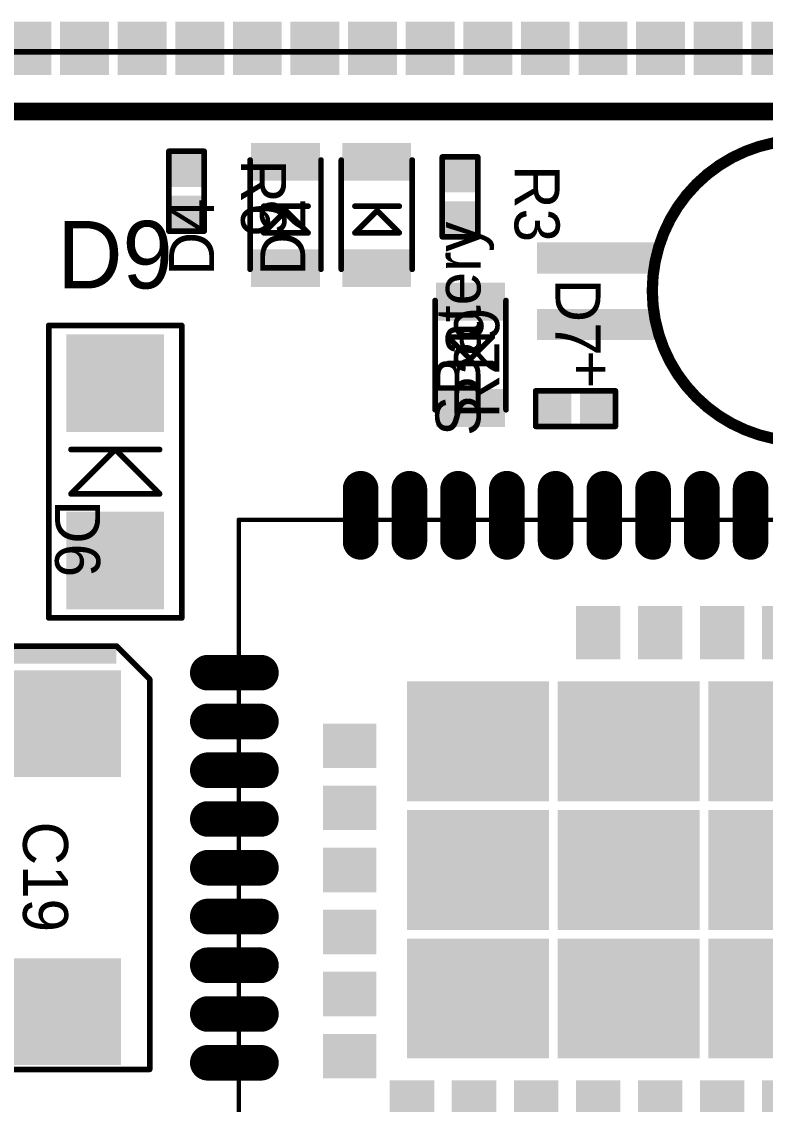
# Model space of a CAD drawing. Extents: x 2.68 to 4.92, y 2.73 to 4.69.
# Drawn here: x 3.357 to 4.018, y 3.723 to 4.684 of the extents above; entities that cross this region are included whole.
import ezdxf

# ---------------------------------------------------------------- set-up
doc = ezdxf.new("R2010")
doc.units = 0
doc.layers.get('0').update_dxf_attribs({"linetype": 'CONTINUOUS'})
for name, color, linetype in [('BOTTOMLAYER', 5, 'CONTINUOUS'), ('BOTTOMSOLDER', 6, 'CONTINUOUS'), ('MECHANICAL1', 6, 'CONTINUOUS'), ('MULTILAYER', 9, 'CONTINUOUS'), ('TOPLAYER', 1, 'CONTINUOUS'), ('TOPOVERLAY', 2, 'CONTINUOUS'), ('TOPPASTE', 8, 'CONTINUOUS'), ('TOPSOLDER', 216, 'CONTINUOUS')]:
    doc.layers.add(name, color=color, linetype=linetype)

# ---------------------------------------------------------------- blocks, each defined once
blk = doc.blocks.new('SIM868_1')
at = {"layer": 'TOPLAYER', "const_width": 0.02362}
for points in [[(0.13976, 0.13583), (0.13976, 0.08858)], [(0.18307, 0.13583), (0.18307, 0.08858)], [(0.22638, 0.13583), (0.22638, 0.08858)], [(0.26969, 0.13583), (0.26969, 0.08858)], [(0.31299, 0.13583), (0.31299, 0.08858)], [(0.3563, 0.13583), (0.3563, 0.08858)], [(0.3996, 0.13583), (0.3996, 0.08858)], [(0.44291, 0.13583), (0.44291, 0.08858)], [(0.48622, 0.13583), (0.48622, 0.08858)], [(0.6496, 0), (0.60236, 0)], [(0.6496, -0.04331), (0.60236, -0.04331)], [(0.6496, -0.08661), (0.60236, -0.08661)], [(0.6496, -0.12992), (0.60236, -0.12992)], [(0.6496, -0.17323), (0.60236, -0.17323)], [(0.6496, -0.21654), (0.60236, -0.21654)], [(0.6496, -0.25984), (0.60236, -0.25984)], [(0.6496, -0.30315), (0.60236, -0.30315)], [(0.6496, -0.34646), (0.60236, -0.34646)]]:
    blk.add_lwpolyline(points, dxfattribs=at)
at = {"layer": 'TOPLAYER', "const_width": 0.01181}
for points in [[(0.13386, 0.13583, 1), (0.14567, 0.13583, 1)], [(0.17716, 0.13583, 1), (0.18898, 0.13583, 1)], [(0.22047, 0.13583, 1), (0.23228, 0.13583, 1)], [(0.26378, 0.13583, 1), (0.27559, 0.13583, 1)], [(0.30709, 0.13583, 1), (0.3189, 0.13583, 1)], [(0.35039, 0.13583, 1), (0.3622, 0.13583, 1)], [(0.3937, 0.13583, 1), (0.40551, 0.13583, 1)], [(0.43701, 0.13583, 1), (0.44882, 0.13583, 1)], [(0.48031, 0.13583, 1), (0.49213, 0.13583, 1)], [(0.13386, 0.08858, 1), (0.14567, 0.08858, 1)], [(0.17716, 0.08858, 1), (0.18898, 0.08858, 1)], [(0.22047, 0.08858, 1), (0.23228, 0.08858, 1)], [(0.26378, 0.08858, 1), (0.27559, 0.08858, 1)], [(0.30709, 0.08858, 1), (0.3189, 0.08858, 1)], [(0.35039, 0.08858, 1), (0.3622, 0.08858, 1)], [(0.3937, 0.08858, 1), (0.40551, 0.08858, 1)], [(0.43701, 0.08858, 1), (0.44882, 0.08858, 1)], [(0.48031, 0.08858, 1), (0.49213, 0.08858, 1)], [(0.59646, 0, 1), (0.60827, 0, 1)], [(0.6437, 0, 1), (0.65551, 0, 1)], [(0.59646, -0.04331, 1), (0.60827, -0.04331, 1)], [(0.6437, -0.04331, 1), (0.65551, -0.04331, 1)], [(0.59646, -0.08661, 1), (0.60827, -0.08661, 1)], [(0.6437, -0.08661, 1), (0.65551, -0.08661, 1)], [(0.59646, -0.12992, 1), (0.60827, -0.12992, 1)], [(0.6437, -0.12992, 1), (0.65551, -0.12992, 1)], [(0.59646, -0.17323, 1), (0.60827, -0.17323, 1)], [(0.6437, -0.17323, 1), (0.65551, -0.17323, 1)], [(0.59646, -0.21654, 1), (0.60827, -0.21654, 1)], [(0.6437, -0.21654, 1), (0.65551, -0.21654, 1)], [(0.59646, -0.25984, 1), (0.60827, -0.25984, 1)], [(0.6437, -0.25984, 1), (0.65551, -0.25984, 1)], [(0.59646, -0.30315, 1), (0.60827, -0.30315, 1)], [(0.6437, -0.30315, 1), (0.65551, -0.30315, 1)], [(0.59646, -0.34646, 1), (0.60827, -0.34646, 1)], [(0.6437, -0.34646, 1), (0.65551, -0.34646, 1)]]:
    blk.add_lwpolyline(points, format="xyb", close=True, dxfattribs=at)
at = {"layer": 'TOPLAYER'}
for points in [[(0.12992, -0.00984), (0.16142, -0.00984), (0.12992, 0.02953), (0.16142, 0.02953)], [(0.18504, -0.00984), (0.21654, -0.00984), (0.18504, 0.02953), (0.21654, 0.02953)], [(0.24016, -0.00984), (0.27165, -0.00984), (0.24016, 0.02953), (0.27165, 0.02953)], [(0.29528, -0.00984), (0.32677, -0.00984), (0.29528, 0.02953), (0.32677, 0.02953)], [(0.35039, -0.00984), (0.38189, -0.00984), (0.35039, 0.02953), (0.38189, 0.02953)], [(0.40551, -0.00984), (0.43701, -0.00984), (0.40551, 0.02953), (0.43701, 0.02953)], [(0.08067, -0.06139), (0.12004, -0.06139), (0.08067, -0.02989), (0.12004, -0.02989)], [(0.14764, -0.16339), (0.24606, -0.16339), (0.14764, -0.04528), (0.24606, -0.04528)], [(0.26181, -0.16339), (0.36024, -0.16339), (0.26181, -0.04528), (0.36024, -0.04528)], [(0.37598, -0.16339), (0.47441, -0.16339), (0.37598, -0.04528), (0.47441, -0.04528)], [(0.08067, -0.1165), (0.12004, -0.1165), (0.08067, -0.08501), (0.12004, -0.08501)], [(0.08067, -0.17162), (0.12004, -0.17162), (0.08067, -0.14013), (0.12004, -0.14013)], [(0.14764, -0.29724), (0.24606, -0.29724), (0.14764, -0.17913), (0.24606, -0.17913)], [(0.26181, -0.29724), (0.36024, -0.29724), (0.26181, -0.17913), (0.36024, -0.17913)], [(0.37598, -0.29724), (0.47441, -0.29724), (0.37598, -0.17913), (0.47441, -0.17913)], [(0.08067, -0.22674), (0.12004, -0.22674), (0.08067, -0.19524), (0.12004, -0.19524)], [(0.502, -0.22674), (0.54137, -0.22674), (0.502, -0.19524), (0.54137, -0.19524)], [(0.08067, -0.28186), (0.12004, -0.28186), (0.08067, -0.25036), (0.12004, -0.25036)], [(0.502, -0.28186), (0.54137, -0.28186), (0.502, -0.25036), (0.54137, -0.25036)], [(0.08067, -0.33698), (0.12004, -0.33698), (0.08067, -0.30548), (0.12004, -0.30548)], [(0.502, -0.33698), (0.54137, -0.33698), (0.502, -0.30548), (0.54137, -0.30548)], [(0.14764, -0.4311), (0.24606, -0.4311), (0.14764, -0.31299), (0.24606, -0.31299)], [(0.26181, -0.4311), (0.36024, -0.4311), (0.26181, -0.31299), (0.36024, -0.31299)], [(0.37598, -0.4311), (0.47441, -0.4311), (0.37598, -0.31299), (0.47441, -0.31299)]]:
    blk.add_solid(points, dxfattribs=at)
at = {"layer": 'TOPOVERLAY', "const_width": 0.004}
for points in [[(0.04394, 0.10827), (0.62205, 0.10827)], [(0.62205, 0.10827), (0.62205, -0.58464)]]:
    blk.add_lwpolyline(points, dxfattribs=at)
at = {"layer": 'TOPOVERLAY', "const_width": 0.002}
blk.add_lwpolyline([(0.62105, 0.10827, 1), (0.62305, 0.10827, 1)], format="xyb", close=True, dxfattribs=at)
blk.add_lwpolyline([(0.62105, 0.10827, 1), (0.62305, 0.10827, 1)], format="xyb", close=True, dxfattribs=at)
at = {"layer": 'TOPPASTE', "const_width": 0.02362}
for points in [[(0.13976, 0.13583), (0.13976, 0.08858)], [(0.18307, 0.13583), (0.18307, 0.08858)], [(0.22638, 0.13583), (0.22638, 0.08858)], [(0.26969, 0.13583), (0.26969, 0.08858)], [(0.31299, 0.13583), (0.31299, 0.08858)], [(0.3563, 0.13583), (0.3563, 0.08858)], [(0.3996, 0.13583), (0.3996, 0.08858)], [(0.44291, 0.13583), (0.44291, 0.08858)], [(0.48622, 0.13583), (0.48622, 0.08858)], [(0.6496, 0), (0.60236, 0)], [(0.6496, -0.04331), (0.60236, -0.04331)], [(0.6496, -0.08661), (0.60236, -0.08661)], [(0.6496, -0.12992), (0.60236, -0.12992)], [(0.6496, -0.17323), (0.60236, -0.17323)], [(0.6496, -0.21654), (0.60236, -0.21654)], [(0.6496, -0.25984), (0.60236, -0.25984)], [(0.6496, -0.30315), (0.60236, -0.30315)], [(0.6496, -0.34646), (0.60236, -0.34646)]]:
    blk.add_lwpolyline(points, dxfattribs=at)
at = {"layer": 'TOPPASTE', "const_width": 0.01181}
for points in [[(0.13386, 0.13583, 1), (0.14567, 0.13583, 1)], [(0.17716, 0.13583, 1), (0.18898, 0.13583, 1)], [(0.22047, 0.13583, 1), (0.23228, 0.13583, 1)], [(0.26378, 0.13583, 1), (0.27559, 0.13583, 1)], [(0.30709, 0.13583, 1), (0.3189, 0.13583, 1)], [(0.35039, 0.13583, 1), (0.3622, 0.13583, 1)], [(0.3937, 0.13583, 1), (0.40551, 0.13583, 1)], [(0.43701, 0.13583, 1), (0.44882, 0.13583, 1)], [(0.48031, 0.13583, 1), (0.49213, 0.13583, 1)], [(0.13386, 0.08858, 1), (0.14567, 0.08858, 1)], [(0.17716, 0.08858, 1), (0.18898, 0.08858, 1)], [(0.22047, 0.08858, 1), (0.23228, 0.08858, 1)], [(0.26378, 0.08858, 1), (0.27559, 0.08858, 1)], [(0.30709, 0.08858, 1), (0.3189, 0.08858, 1)], [(0.35039, 0.08858, 1), (0.3622, 0.08858, 1)], [(0.3937, 0.08858, 1), (0.40551, 0.08858, 1)], [(0.43701, 0.08858, 1), (0.44882, 0.08858, 1)], [(0.48031, 0.08858, 1), (0.49213, 0.08858, 1)], [(0.59646, 0, 1), (0.60827, 0, 1)], [(0.6437, 0, 1), (0.65551, 0, 1)], [(0.59646, -0.04331, 1), (0.60827, -0.04331, 1)], [(0.6437, -0.04331, 1), (0.65551, -0.04331, 1)], [(0.59646, -0.08661, 1), (0.60827, -0.08661, 1)], [(0.6437, -0.08661, 1), (0.65551, -0.08661, 1)], [(0.59646, -0.12992, 1), (0.60827, -0.12992, 1)], [(0.6437, -0.12992, 1), (0.65551, -0.12992, 1)], [(0.59646, -0.17323, 1), (0.60827, -0.17323, 1)], [(0.6437, -0.17323, 1), (0.65551, -0.17323, 1)], [(0.59646, -0.21654, 1), (0.60827, -0.21654, 1)], [(0.6437, -0.21654, 1), (0.65551, -0.21654, 1)], [(0.59646, -0.25984, 1), (0.60827, -0.25984, 1)], [(0.6437, -0.25984, 1), (0.65551, -0.25984, 1)], [(0.59646, -0.30315, 1), (0.60827, -0.30315, 1)], [(0.6437, -0.30315, 1), (0.65551, -0.30315, 1)], [(0.59646, -0.34646, 1), (0.60827, -0.34646, 1)], [(0.6437, -0.34646, 1), (0.65551, -0.34646, 1)]]:
    blk.add_lwpolyline(points, format="xyb", close=True, dxfattribs=at)
at = {"layer": 'TOPPASTE'}
for points in [[(0.12992, -0.00984), (0.16142, -0.00984), (0.12992, 0.02953), (0.16142, 0.02953)], [(0.18504, -0.00984), (0.21654, -0.00984), (0.18504, 0.02953), (0.21654, 0.02953)], [(0.24016, -0.00984), (0.27165, -0.00984), (0.24016, 0.02953), (0.27165, 0.02953)], [(0.29528, -0.00984), (0.32677, -0.00984), (0.29528, 0.02953), (0.32677, 0.02953)], [(0.35039, -0.00984), (0.38189, -0.00984), (0.35039, 0.02953), (0.38189, 0.02953)], [(0.40551, -0.00984), (0.43701, -0.00984), (0.40551, 0.02953), (0.43701, 0.02953)], [(0.08067, -0.06139), (0.12004, -0.06139), (0.08067, -0.02989), (0.12004, -0.02989)], [(0.14764, -0.16339), (0.24606, -0.16339), (0.14764, -0.04528), (0.24606, -0.04528)], [(0.26181, -0.16339), (0.36024, -0.16339), (0.26181, -0.04528), (0.36024, -0.04528)], [(0.37598, -0.16339), (0.47441, -0.16339), (0.37598, -0.04528), (0.47441, -0.04528)], [(0.08067, -0.1165), (0.12004, -0.1165), (0.08067, -0.08501), (0.12004, -0.08501)], [(0.08067, -0.17162), (0.12004, -0.17162), (0.08067, -0.14013), (0.12004, -0.14013)], [(0.14764, -0.29724), (0.24606, -0.29724), (0.14764, -0.17913), (0.24606, -0.17913)], [(0.26181, -0.29724), (0.36024, -0.29724), (0.26181, -0.17913), (0.36024, -0.17913)], [(0.37598, -0.29724), (0.47441, -0.29724), (0.37598, -0.17913), (0.47441, -0.17913)], [(0.08067, -0.22674), (0.12004, -0.22674), (0.08067, -0.19524), (0.12004, -0.19524)], [(0.502, -0.22674), (0.54137, -0.22674), (0.502, -0.19524), (0.54137, -0.19524)], [(0.08067, -0.28186), (0.12004, -0.28186), (0.08067, -0.25036), (0.12004, -0.25036)], [(0.502, -0.28186), (0.54137, -0.28186), (0.502, -0.25036), (0.54137, -0.25036)], [(0.08067, -0.33698), (0.12004, -0.33698), (0.08067, -0.30548), (0.12004, -0.30548)], [(0.502, -0.33698), (0.54137, -0.33698), (0.502, -0.30548), (0.54137, -0.30548)], [(0.14764, -0.4311), (0.24606, -0.4311), (0.14764, -0.31299), (0.24606, -0.31299)], [(0.26181, -0.4311), (0.36024, -0.4311), (0.26181, -0.31299), (0.36024, -0.31299)], [(0.37598, -0.4311), (0.47441, -0.4311), (0.37598, -0.31299), (0.47441, -0.31299)]]:
    blk.add_solid(points, dxfattribs=at)
at = {"layer": 'TOPSOLDER', "const_width": 0.03162}
for points in [[(0.13976, 0.13583), (0.13976, 0.08858)], [(0.18307, 0.13583), (0.18307, 0.08858)], [(0.22638, 0.13583), (0.22638, 0.08858)], [(0.26969, 0.13583), (0.26969, 0.08858)], [(0.31299, 0.13583), (0.31299, 0.08858)], [(0.3563, 0.13583), (0.3563, 0.08858)], [(0.3996, 0.13583), (0.3996, 0.08858)], [(0.44291, 0.13583), (0.44291, 0.08858)], [(0.48622, 0.13583), (0.48622, 0.08858)], [(0.6496, 0), (0.60236, 0)], [(0.6496, -0.04331), (0.60236, -0.04331)], [(0.6496, -0.08661), (0.60236, -0.08661)], [(0.6496, -0.12992), (0.60236, -0.12992)], [(0.6496, -0.17323), (0.60236, -0.17323)], [(0.6496, -0.21654), (0.60236, -0.21654)], [(0.6496, -0.25984), (0.60236, -0.25984)], [(0.6496, -0.30315), (0.60236, -0.30315)], [(0.6496, -0.34646), (0.60236, -0.34646)]]:
    blk.add_lwpolyline(points, dxfattribs=at)
at = {"layer": 'TOPSOLDER', "const_width": 0.01581}
for points in [[(0.13186, 0.13583, 1), (0.14767, 0.13583, 1)], [(0.17516, 0.13583, 1), (0.19098, 0.13583, 1)], [(0.21847, 0.13583, 1), (0.23428, 0.13583, 1)], [(0.26178, 0.13583, 1), (0.27759, 0.13583, 1)], [(0.30509, 0.13583, 1), (0.3209, 0.13583, 1)], [(0.34839, 0.13583, 1), (0.3642, 0.13583, 1)], [(0.3917, 0.13583, 1), (0.40751, 0.13583, 1)], [(0.43501, 0.13583, 1), (0.45082, 0.13583, 1)], [(0.47831, 0.13583, 1), (0.49413, 0.13583, 1)], [(0.13186, 0.08858, 1), (0.14767, 0.08858, 1)], [(0.17516, 0.08858, 1), (0.19098, 0.08858, 1)], [(0.21847, 0.08858, 1), (0.23428, 0.08858, 1)], [(0.26178, 0.08858, 1), (0.27759, 0.08858, 1)], [(0.30509, 0.08858, 1), (0.3209, 0.08858, 1)], [(0.34839, 0.08858, 1), (0.3642, 0.08858, 1)], [(0.3917, 0.08858, 1), (0.40751, 0.08858, 1)], [(0.43501, 0.08858, 1), (0.45082, 0.08858, 1)], [(0.47831, 0.08858, 1), (0.49413, 0.08858, 1)], [(0.59446, 0, 1), (0.61027, 0, 1)], [(0.6417, 0, 1), (0.65751, 0, 1)], [(0.59446, -0.04331, 1), (0.61027, -0.04331, 1)], [(0.6417, -0.04331, 1), (0.65751, -0.04331, 1)], [(0.59446, -0.08661, 1), (0.61027, -0.08661, 1)], [(0.6417, -0.08661, 1), (0.65751, -0.08661, 1)], [(0.59446, -0.12992, 1), (0.61027, -0.12992, 1)], [(0.6417, -0.12992, 1), (0.65751, -0.12992, 1)], [(0.59446, -0.17323, 1), (0.61027, -0.17323, 1)], [(0.6417, -0.17323, 1), (0.65751, -0.17323, 1)], [(0.59446, -0.21654, 1), (0.61027, -0.21654, 1)], [(0.6417, -0.21654, 1), (0.65751, -0.21654, 1)], [(0.59446, -0.25984, 1), (0.61027, -0.25984, 1)], [(0.6417, -0.25984, 1), (0.65751, -0.25984, 1)], [(0.59446, -0.30315, 1), (0.61027, -0.30315, 1)], [(0.6417, -0.30315, 1), (0.65751, -0.30315, 1)], [(0.59446, -0.34646, 1), (0.61027, -0.34646, 1)], [(0.6417, -0.34646, 1), (0.65751, -0.34646, 1)]]:
    blk.add_lwpolyline(points, format="xyb", close=True, dxfattribs=at)
at = {"layer": 'TOPSOLDER'}
for points in [[(0.12592, -0.01384), (0.16542, -0.01384), (0.12592, 0.03353), (0.16542, 0.03353)], [(0.18104, -0.01384), (0.22054, -0.01384), (0.18104, 0.03353), (0.22054, 0.03353)], [(0.23616, -0.01384), (0.27565, -0.01384), (0.23616, 0.03353), (0.27565, 0.03353)], [(0.29128, -0.01384), (0.33077, -0.01384), (0.29128, 0.03353), (0.33077, 0.03353)], [(0.34639, -0.01384), (0.38589, -0.01384), (0.34639, 0.03353), (0.38589, 0.03353)], [(0.40151, -0.01384), (0.44101, -0.01384), (0.40151, 0.03353), (0.44101, 0.03353)], [(0.07667, -0.06539), (0.12404, -0.06539), (0.07667, -0.02589), (0.12404, -0.02589)], [(0.14364, -0.16739), (0.25006, -0.16739), (0.14364, -0.04127), (0.25006, -0.04127)], [(0.25781, -0.16739), (0.36424, -0.16739), (0.25781, -0.04127), (0.36424, -0.04127)], [(0.37198, -0.16739), (0.47841, -0.16739), (0.37198, -0.04127), (0.47841, -0.04127)], [(0.07667, -0.1205), (0.12404, -0.1205), (0.07667, -0.08101), (0.12404, -0.08101)], [(0.07667, -0.17562), (0.12404, -0.17562), (0.07667, -0.13613), (0.12404, -0.13613)], [(0.14364, -0.30124), (0.25006, -0.30124), (0.14364, -0.17513), (0.25006, -0.17513)], [(0.25781, -0.30124), (0.36424, -0.30124), (0.25781, -0.17513), (0.36424, -0.17513)], [(0.37198, -0.30124), (0.47841, -0.30124), (0.37198, -0.17513), (0.47841, -0.17513)], [(0.07667, -0.23074), (0.12404, -0.23074), (0.07667, -0.19124), (0.12404, -0.19124)], [(0.498, -0.23074), (0.54537, -0.23074), (0.498, -0.19124), (0.54537, -0.19124)], [(0.07667, -0.28586), (0.12404, -0.28586), (0.07667, -0.24636), (0.12404, -0.24636)], [(0.498, -0.28586), (0.54537, -0.28586), (0.498, -0.24636), (0.54537, -0.24636)], [(0.07667, -0.34098), (0.12404, -0.34098), (0.07667, -0.30148), (0.12404, -0.30148)], [(0.498, -0.34098), (0.54537, -0.34098), (0.498, -0.30148), (0.54537, -0.30148)], [(0.14364, -0.4351), (0.25006, -0.4351), (0.14364, -0.30899), (0.25006, -0.30899)], [(0.25781, -0.4351), (0.36424, -0.4351), (0.25781, -0.30899), (0.36424, -0.30899)], [(0.37198, -0.4351), (0.47841, -0.4351), (0.37198, -0.30899), (0.47841, -0.30899)], [(0.07667, -0.39609), (0.12404, -0.39609), (0.07667, -0.3566), (0.12404, -0.3566)], [(0.498, -0.39609), (0.54537, -0.39609), (0.498, -0.3566), (0.54537, -0.3566)]]:
    blk.add_solid(points, dxfattribs=at)
blk = doc.blocks.new('SMA_2')
at = {"layer": 'TOPLAYER'}
for points in [[(-0.03937, -0.03937), (0.03937, -0.03937), (-0.03937, 0.03937), (0.03937, 0.03937)], [(0.11811, -0.03937), (0.19685, -0.03937), (0.11811, 0.03937), (0.19685, 0.03937)]]:
    blk.add_solid(points, dxfattribs=at)
at = {"layer": 'TOPOVERLAY', "const_width": 0.005}
for points in [[(-0.05118, 0.05906), (0.20866, 0.05906)], [(-0.05118, 0.05906), (-0.05118, -0.05906)], [(0.20866, 0.05906), (0.20866, -0.05906)], [(0.05906, 0.03937), (0.09842, 0)], [(0.05906, 0.03937), (0.05906, -0.03937)], [(0.09842, 0.03937), (0.09842, -0.03937)], [(0.09842, 0), (0.05906, -0.03937)], [(-0.05118, -0.05906), (0.20866, -0.05906)]]:
    blk.add_lwpolyline(points, dxfattribs=at)
at = {"layer": 'TOPOVERLAY', "const_width": 0.0025}
for points in [[(-0.05243, 0.05906, 1), (-0.04993, 0.05906, 1)], [(-0.05243, 0.05906, 1), (-0.04993, 0.05906, 1)], [(0.20741, 0.05906, 1), (0.20991, 0.05906, 1)], [(0.20741, 0.05906, 1), (0.20991, 0.05906, 1)], [(0.05781, 0.03937, 1), (0.0603, 0.03937, 1)], [(0.05781, 0.03937, 1), (0.0603, 0.03937, 1)], [(0.09717, 0.03937, 1), (0.09967, 0.03937, 1)], [(0.09717, 0, 1), (0.09967, 0, 1)], [(0.09717, 0, 1), (0.09967, 0, 1)], [(0.05781, -0.03937, 1), (0.0603, -0.03937, 1)], [(0.05781, -0.03937, 1), (0.0603, -0.03937, 1)], [(0.09717, -0.03937, 1), (0.09967, -0.03937, 1)], [(-0.05243, -0.05906, 1), (-0.04993, -0.05906, 1)], [(-0.05243, -0.05906, 1), (-0.04993, -0.05906, 1)], [(0.20741, -0.05906, 1), (0.20991, -0.05906, 1)], [(0.20741, -0.05906, 1), (0.20991, -0.05906, 1)]]:
    blk.add_lwpolyline(points, format="xyb", close=True, dxfattribs=at)
at = {"layer": 'TOPPASTE'}
for points in [[(-0.03937, -0.03937), (0.03937, -0.03937), (-0.03937, 0.03937), (0.03937, 0.03937)], [(0.11811, -0.03937), (0.19685, -0.03937), (0.11811, 0.03937), (0.19685, 0.03937)]]:
    blk.add_solid(points, dxfattribs=at)
at = {"layer": 'TOPSOLDER'}
for points in [[(-0.04337, -0.04337), (0.04337, -0.04337), (-0.04337, 0.04337), (0.04337, 0.04337)], [(0.11411, -0.04337), (0.20085, -0.04337), (0.11411, 0.04337), (0.20085, 0.04337)]]:
    blk.add_solid(points, dxfattribs=at)
blk = doc.blocks.new('___323_3')
at = {"layer": 'TOPLAYER'}
for points in [[(-0.0128, -0.02657), (0.0128, -0.02657), (-0.0128, 0.02657), (0.0128, 0.02657)], [(0.08169, -0.02657), (0.10728, -0.02657), (0.08169, 0.02657), (0.10728, 0.02657)]]:
    blk.add_solid(points, dxfattribs=at)
at = {"layer": 'TOPOVERLAY', "const_width": 0.005}
for points in [[(0.096, 0.0315), (-0.001, 0.0315)], [(0.05106, -0.00032), (0.03138, 0.01937)], [(0.03138, -0.02), (0.03138, 0.01937)], [(0.055, -0.02), (0.055, 0.01937)], [(0.03138, -0.02), (0.05106, -0.00032)], [(0.096, -0.0315), (-0.001, -0.0315)]]:
    blk.add_lwpolyline(points, dxfattribs=at)
at = {"layer": 'TOPOVERLAY', "const_width": 0.0025}
for points in [[(-0.00225, 0.0315, 1), (0.00025, 0.0315, 1)], [(0.09475, 0.0315, 1), (0.09725, 0.0315, 1)], [(0.03013, 0.01937, 1), (0.03263, 0.01937, 1)], [(0.03013, 0.01937, 1), (0.03263, 0.01937, 1)], [(0.05375, 0.01937, 1), (0.05625, 0.01937, 1)], [(0.04981, -0.00032, 1), (0.05231, -0.00032, 1)], [(0.04981, -0.00032, 1), (0.05231, -0.00032, 1)], [(0.03013, -0.02, 1), (0.03263, -0.02, 1)], [(0.03013, -0.02, 1), (0.03263, -0.02, 1)], [(0.05375, -0.02, 1), (0.05625, -0.02, 1)], [(-0.00225, -0.0315, 1), (0.00025, -0.0315, 1)], [(0.09475, -0.0315, 1), (0.09725, -0.0315, 1)]]:
    blk.add_lwpolyline(points, format="xyb", close=True, dxfattribs=at)
at = {"layer": 'TOPPASTE'}
for points in [[(-0.0128, -0.02657), (0.0128, -0.02657), (-0.0128, 0.02657), (0.0128, 0.02657)], [(0.08169, -0.02657), (0.10728, -0.02657), (0.08169, 0.02657), (0.10728, 0.02657)]]:
    blk.add_solid(points, dxfattribs=at)
at = {"layer": 'TOPSOLDER'}
for points in [[(-0.0168, -0.03057), (0.0168, -0.03057), (-0.0168, 0.03057), (0.0168, 0.03057)], [(0.07769, -0.03057), (0.11128, -0.03057), (0.07769, 0.03057), (0.11128, 0.03057)]]:
    blk.add_solid(points, dxfattribs=at)
blk = doc.blocks.new('MS621FE_4')
at = {"layer": 'TOPLAYER'}
for points in [[(0.04921, 0.01966), (0.04921, 0.03934), (-0.04921, 0.01966), (-0.04921, 0.03934)], [(0.04921, -0.03934), (0.04921, -0.01966), (-0.04921, -0.03934), (-0.04921, -0.01966)]]:
    blk.add_solid(points, dxfattribs=at)
at = {"layer": 'TOPOVERLAY'}
for points, const_width in [([(-0.04914, -0.0005, 1), (-0.31686, -0.0005, 1)], 0.01), ([(-0.31936, -0.0005, 1), (-0.31436, -0.0005, 1)], 0.005), ([(-0.05164, -0.0005, 1), (-0.04664, -0.0005, 1)], 0.005)]:
    blk.add_lwpolyline(points, format="xyb", close=True, dxfattribs=dict(at, const_width=const_width))
at = {"layer": 'TOPPASTE'}
for points in [[(0.04921, 0.01966), (0.04921, 0.03934), (-0.04921, 0.01966), (-0.04921, 0.03934)], [(0.04921, -0.03934), (0.04921, -0.01966), (-0.04921, -0.03934), (-0.04921, -0.01966)]]:
    blk.add_solid(points, dxfattribs=at)
at = {"layer": 'TOPSOLDER'}
for points in [[(0.05321, 0.01566), (0.05321, 0.04334), (-0.05321, 0.01566), (-0.05321, 0.04334)], [(0.05321, -0.04334), (0.05321, -0.01566), (-0.05321, -0.04334), (-0.05321, -0.01566)]]:
    blk.add_solid(points, dxfattribs=at)
at = {"layer": 'TOPOVERLAY'}
blk.add_text('+', height=0.04, dxfattribs=at).set_placement((-0.01, 0.05))
blk = doc.blocks.new('_____________5')
at = {"layer": 'BOTTOMLAYER'}
for points in [[(0.39173, -0.02269), (0.42717, -0.02269), (0.39173, 0.01668), (0.42717, 0.01668)], [(0.44291, -0.02269), (0.47835, -0.02269), (0.44291, 0.01668), (0.47835, 0.01668)], [(0.49409, -0.02269), (0.52953, -0.02269), (0.49409, 0.01668), (0.52953, 0.01668)], [(0.54528, -0.02269), (0.58071, -0.02269), (0.54528, 0.01668), (0.58071, 0.01668)], [(0.59646, -0.02269), (0.63189, -0.02269), (0.59646, 0.01668), (0.63189, 0.01668)], [(0.64764, -0.02269), (0.68307, -0.02269), (0.64764, 0.01668), (0.68307, 0.01668)], [(0.69882, -0.02269), (0.73425, -0.02269), (0.69882, 0.01668), (0.73425, 0.01668)], [(0.75, -0.02269), (0.78543, -0.02269), (0.75, 0.01668), (0.78543, 0.01668)], [(0.80118, -0.02269), (0.83661, -0.02269), (0.80118, 0.01668), (0.83661, 0.01668)], [(0.85236, -0.02269), (0.8878, -0.02269), (0.85236, 0.01668), (0.8878, 0.01668)], [(0.90354, -0.02269), (0.93898, -0.02269), (0.90354, 0.01668), (0.93898, 0.01668)], [(0.95472, -0.02269), (0.99016, -0.02269), (0.95472, 0.01668), (0.99016, 0.01668)], [(1.00591, -0.02269), (1.04134, -0.02269), (1.00591, 0.01668), (1.04134, 0.01668)], [(1.05709, -0.02269), (1.09252, -0.02269), (1.05709, 0.01668), (1.09252, 0.01668)]]:
    blk.add_solid(points, dxfattribs=at)
at = {"layer": 'BOTTOMSOLDER'}
for points in [[(0.38773, -0.02669), (0.43117, -0.02669), (0.38773, 0.02068), (0.43117, 0.02068)], [(0.43891, -0.02669), (0.48235, -0.02669), (0.43891, 0.02068), (0.48235, 0.02068)], [(0.49009, -0.02669), (0.53353, -0.02669), (0.49009, 0.02068), (0.53353, 0.02068)], [(0.54128, -0.02669), (0.58471, -0.02669), (0.54128, 0.02068), (0.58471, 0.02068)], [(0.59246, -0.02669), (0.63589, -0.02669), (0.59246, 0.02068), (0.63589, 0.02068)], [(0.64364, -0.02669), (0.68707, -0.02669), (0.64364, 0.02068), (0.68707, 0.02068)], [(0.69482, -0.02669), (0.73825, -0.02669), (0.69482, 0.02068), (0.73825, 0.02068)], [(0.746, -0.02669), (0.78943, -0.02669), (0.746, 0.02068), (0.78943, 0.02068)], [(0.79718, -0.02669), (0.84061, -0.02669), (0.79718, 0.02068), (0.84061, 0.02068)], [(0.84836, -0.02669), (0.8918, -0.02669), (0.84836, 0.02068), (0.8918, 0.02068)], [(0.89954, -0.02669), (0.94298, -0.02669), (0.89954, 0.02068), (0.94298, 0.02068)], [(0.95072, -0.02669), (0.99416, -0.02669), (0.95072, 0.02068), (0.99416, 0.02068)], [(1.00191, -0.02669), (1.04534, -0.02669), (1.00191, 0.02068), (1.04534, 0.02068)], [(1.05309, -0.02669), (1.09652, -0.02669), (1.05309, 0.02068), (1.09652, 0.02068)]]:
    blk.add_solid(points, dxfattribs=at)
at = {"layer": 'MULTILAYER'}
for points in [[(0.39173, -0.02269), (0.42717, -0.02269), (0.39173, 0.01668), (0.42717, 0.01668)], [(0.44291, -0.02269), (0.47835, -0.02269), (0.44291, 0.01668), (0.47835, 0.01668)], [(0.49409, -0.02269), (0.52953, -0.02269), (0.49409, 0.01668), (0.52953, 0.01668)], [(0.54528, -0.02269), (0.58071, -0.02269), (0.54528, 0.01668), (0.58071, 0.01668)], [(0.59646, -0.02269), (0.63189, -0.02269), (0.59646, 0.01668), (0.63189, 0.01668)], [(0.64764, -0.02269), (0.68307, -0.02269), (0.64764, 0.01668), (0.68307, 0.01668)], [(0.69882, -0.02269), (0.73425, -0.02269), (0.69882, 0.01668), (0.73425, 0.01668)], [(0.75, -0.02269), (0.78543, -0.02269), (0.75, 0.01668), (0.78543, 0.01668)], [(0.80118, -0.02269), (0.83661, -0.02269), (0.80118, 0.01668), (0.83661, 0.01668)], [(0.85236, -0.02269), (0.8878, -0.02269), (0.85236, 0.01668), (0.8878, 0.01668)], [(0.90354, -0.02269), (0.93898, -0.02269), (0.90354, 0.01668), (0.93898, 0.01668)], [(0.95472, -0.02269), (0.99016, -0.02269), (0.95472, 0.01668), (0.99016, 0.01668)], [(1.00591, -0.02269), (1.04134, -0.02269), (1.00591, 0.01668), (1.04134, 0.01668)], [(1.05709, -0.02269), (1.09252, -0.02269), (1.05709, 0.01668), (1.09252, 0.01668)]]:
    blk.add_solid(points, dxfattribs=at)
at = {"layer": 'TOPLAYER'}
for points in [[(0.39173, -0.02269), (0.42717, -0.02269), (0.39173, 0.01668), (0.42717, 0.01668)], [(0.44291, -0.02269), (0.47835, -0.02269), (0.44291, 0.01668), (0.47835, 0.01668)], [(0.49409, -0.02269), (0.52953, -0.02269), (0.49409, 0.01668), (0.52953, 0.01668)], [(0.54528, -0.02269), (0.58071, -0.02269), (0.54528, 0.01668), (0.58071, 0.01668)], [(0.59646, -0.02269), (0.63189, -0.02269), (0.59646, 0.01668), (0.63189, 0.01668)], [(0.64764, -0.02269), (0.68307, -0.02269), (0.64764, 0.01668), (0.68307, 0.01668)], [(0.69882, -0.02269), (0.73425, -0.02269), (0.69882, 0.01668), (0.73425, 0.01668)], [(0.75, -0.02269), (0.78543, -0.02269), (0.75, 0.01668), (0.78543, 0.01668)], [(0.80118, -0.02269), (0.83661, -0.02269), (0.80118, 0.01668), (0.83661, 0.01668)], [(0.85236, -0.02269), (0.8878, -0.02269), (0.85236, 0.01668), (0.8878, 0.01668)], [(0.90354, -0.02269), (0.93898, -0.02269), (0.90354, 0.01668), (0.93898, 0.01668)], [(0.95472, -0.02269), (0.99016, -0.02269), (0.95472, 0.01668), (0.99016, 0.01668)], [(1.00591, -0.02269), (1.04134, -0.02269), (1.00591, 0.01668), (1.04134, 0.01668)], [(1.05709, -0.02269), (1.09252, -0.02269), (1.05709, 0.01668), (1.09252, 0.01668)]]:
    blk.add_solid(points, dxfattribs=at)
at = {"layer": 'TOPSOLDER'}
for points in [[(0.38773, -0.02669), (0.43117, -0.02669), (0.38773, 0.02068), (0.43117, 0.02068)], [(0.43891, -0.02669), (0.48235, -0.02669), (0.43891, 0.02068), (0.48235, 0.02068)], [(0.49009, -0.02669), (0.53353, -0.02669), (0.49009, 0.02068), (0.53353, 0.02068)], [(0.54128, -0.02669), (0.58471, -0.02669), (0.54128, 0.02068), (0.58471, 0.02068)], [(0.59246, -0.02669), (0.63589, -0.02669), (0.59246, 0.02068), (0.63589, 0.02068)], [(0.64364, -0.02669), (0.68707, -0.02669), (0.64364, 0.02068), (0.68707, 0.02068)], [(0.69482, -0.02669), (0.73825, -0.02669), (0.69482, 0.02068), (0.73825, 0.02068)], [(0.746, -0.02669), (0.78943, -0.02669), (0.746, 0.02068), (0.78943, 0.02068)], [(0.79718, -0.02669), (0.84061, -0.02669), (0.79718, 0.02068), (0.84061, 0.02068)], [(0.84836, -0.02669), (0.8918, -0.02669), (0.84836, 0.02068), (0.8918, 0.02068)], [(0.89954, -0.02669), (0.94298, -0.02669), (0.89954, 0.02068), (0.94298, 0.02068)], [(0.95072, -0.02669), (0.99416, -0.02669), (0.95072, 0.02068), (0.99416, 0.02068)], [(1.00191, -0.02669), (1.04534, -0.02669), (1.00191, 0.02068), (1.04534, 0.02068)], [(1.05309, -0.02669), (1.09652, -0.02669), (1.05309, 0.02068), (1.09652, 0.02068)]]:
    blk.add_solid(points, dxfattribs=at)
blk = doc.blocks.new('7343_22')
at = {"layer": 'TOPLAYER'}
for points in [[(0.04331, 0.05906), (-0.04331, 0.05906), (0.04331, -0.05906), (-0.04331, -0.05906)], [(0.29921, 0.05906), (0.2126, 0.05906), (0.29921, -0.05906), (0.2126, -0.05906)]]:
    blk.add_solid(points, dxfattribs=at)
at = {"layer": 'TOPOVERLAY', "const_width": 0.005}
for points in [[(-0.0689, 0.05906), (-0.03937, 0.08858)], [(0.30709, 0.08858), (-0.03937, 0.08858)], [(0.30709, -0.08858), (0.30709, 0.08858)], [(-0.0689, -0.05906), (-0.0689, 0.05906)], [(-0.03937, -0.08858), (-0.0689, -0.05906)], [(0.30709, -0.08858), (-0.03937, -0.08858)]]:
    blk.add_lwpolyline(points, dxfattribs=at)
at = {"layer": 'TOPOVERLAY', "const_width": 0.0025}
for points in [[(-0.04062, 0.08858, 1), (-0.03812, 0.08858, 1)], [(-0.04062, 0.08858, 1), (-0.03812, 0.08858, 1)], [(0.30584, 0.08858, 1), (0.30834, 0.08858, 1)], [(0.30584, 0.08858, 1), (0.30834, 0.08858, 1)], [(-0.07015, 0.05906, 1), (-0.06765, 0.05906, 1)], [(-0.07015, 0.05906, 1), (-0.06765, 0.05906, 1)], [(-0.07015, -0.05906, 1), (-0.06765, -0.05906, 1)], [(-0.07015, -0.05906, 1), (-0.06765, -0.05906, 1)], [(-0.04062, -0.08858, 1), (-0.03812, -0.08858, 1)], [(-0.04062, -0.08858, 1), (-0.03812, -0.08858, 1)], [(0.30584, -0.08858, 1), (0.30834, -0.08858, 1)], [(0.30584, -0.08858, 1), (0.30834, -0.08858, 1)]]:
    blk.add_lwpolyline(points, format="xyb", close=True, dxfattribs=at)
at = {"layer": 'TOPOVERLAY'}
blk.add_solid([(-0.06885, -0.05912), (-0.05311, -0.05912), (-0.06885, 0.05899), (-0.05311, 0.05899)], dxfattribs=at)
at = {"layer": 'TOPPASTE'}
for points in [[(0.04331, 0.05906), (-0.04331, 0.05906), (0.04331, -0.05906), (-0.04331, -0.05906)], [(0.29921, 0.05906), (0.2126, 0.05906), (0.29921, -0.05906), (0.2126, -0.05906)]]:
    blk.add_solid(points, dxfattribs=at)
at = {"layer": 'TOPSOLDER'}
for points in [[(0.04731, 0.06306), (-0.04731, 0.06306), (0.04731, -0.06306), (-0.04731, -0.06306)], [(0.30321, 0.06306), (0.2086, 0.06306), (0.30321, -0.06306), (0.2086, -0.06306)]]:
    blk.add_solid(points, dxfattribs=at)
blk = doc.blocks.new('___323_26')
at = {"layer": 'TOPLAYER'}
for points in [[(-0.0128, -0.02657), (0.0128, -0.02657), (-0.0128, 0.02657), (0.0128, 0.02657)], [(0.08169, -0.02657), (0.10728, -0.02657), (0.08169, 0.02657), (0.10728, 0.02657)]]:
    blk.add_solid(points, dxfattribs=at)
at = {"layer": 'TOPOVERLAY', "const_width": 0.005}
for points in [[(-0.001, 0.0315), (0.096, 0.0315)], [(0.03138, 0.01937), (0.03138, -0.02)], [(0.03138, 0.01937), (0.05106, -0.00032)], [(0.055, 0.01937), (0.055, -0.02)], [(0.05106, -0.00032), (0.03138, -0.02)], [(-0.001, -0.0315), (0.096, -0.0315)]]:
    blk.add_lwpolyline(points, dxfattribs=at)
at = {"layer": 'TOPOVERLAY', "const_width": 0.0025}
for points in [[(-0.00225, 0.0315, 1), (0.00025, 0.0315, 1)], [(0.09475, 0.0315, 1), (0.09725, 0.0315, 1)], [(0.03013, 0.01937, 1), (0.03263, 0.01937, 1)], [(0.03013, 0.01937, 1), (0.03263, 0.01937, 1)], [(0.05375, 0.01937, 1), (0.05625, 0.01937, 1)], [(0.04981, -0.00032, 1), (0.05231, -0.00032, 1)], [(0.04981, -0.00032, 1), (0.05231, -0.00032, 1)], [(0.03013, -0.02, 1), (0.03263, -0.02, 1)], [(0.03013, -0.02, 1), (0.03263, -0.02, 1)], [(0.05375, -0.02, 1), (0.05625, -0.02, 1)], [(-0.00225, -0.0315, 1), (0.00025, -0.0315, 1)], [(0.09475, -0.0315, 1), (0.09725, -0.0315, 1)]]:
    blk.add_lwpolyline(points, format="xyb", close=True, dxfattribs=at)
at = {"layer": 'TOPPASTE'}
for points in [[(-0.0128, -0.02657), (0.0128, -0.02657), (-0.0128, 0.02657), (0.0128, 0.02657)], [(0.08169, -0.02657), (0.10728, -0.02657), (0.08169, 0.02657), (0.10728, 0.02657)]]:
    blk.add_solid(points, dxfattribs=at)
at = {"layer": 'TOPSOLDER'}
for points in [[(-0.0168, -0.03057), (0.0168, -0.03057), (-0.0168, 0.03057), (0.0168, 0.03057)], [(0.07769, -0.03057), (0.11128, -0.03057), (0.07769, 0.03057), (0.11128, 0.03057)]]:
    blk.add_solid(points, dxfattribs=at)
blk = doc.blocks.new('___323_28')
at = {"layer": 'TOPLAYER'}
for points in [[(-0.0128, -0.02657), (0.0128, -0.02657), (-0.0128, 0.02657), (0.0128, 0.02657)], [(0.08169, -0.02657), (0.10728, -0.02657), (0.08169, 0.02657), (0.10728, 0.02657)]]:
    blk.add_solid(points, dxfattribs=at)
at = {"layer": 'TOPOVERLAY', "const_width": 0.005}
for points in [[(-0.001, 0.0315), (0.096, 0.0315)], [(0.03138, 0.01937), (0.03138, -0.02)], [(0.03138, 0.01937), (0.05106, -0.00032)], [(0.055, 0.01937), (0.055, -0.02)], [(0.05106, -0.00032), (0.03138, -0.02)], [(-0.001, -0.0315), (0.096, -0.0315)]]:
    blk.add_lwpolyline(points, dxfattribs=at)
at = {"layer": 'TOPOVERLAY', "const_width": 0.0025}
for points in [[(-0.00225, 0.0315, 1), (0.00025, 0.0315, 1)], [(0.09475, 0.0315, 1), (0.09725, 0.0315, 1)], [(0.03013, 0.01937, 1), (0.03263, 0.01937, 1)], [(0.03013, 0.01937, 1), (0.03263, 0.01937, 1)], [(0.05375, 0.01937, 1), (0.05625, 0.01937, 1)], [(0.04981, -0.00032, 1), (0.05231, -0.00032, 1)], [(0.04981, -0.00032, 1), (0.05231, -0.00032, 1)], [(0.03013, -0.02, 1), (0.03263, -0.02, 1)], [(0.03013, -0.02, 1), (0.03263, -0.02, 1)], [(0.05375, -0.02, 1), (0.05625, -0.02, 1)], [(-0.00225, -0.0315, 1), (0.00025, -0.0315, 1)], [(0.09475, -0.0315, 1), (0.09725, -0.0315, 1)]]:
    blk.add_lwpolyline(points, format="xyb", close=True, dxfattribs=at)
at = {"layer": 'TOPPASTE'}
for points in [[(-0.0128, -0.02657), (0.0128, -0.02657), (-0.0128, 0.02657), (0.0128, 0.02657)], [(0.08169, -0.02657), (0.10728, -0.02657), (0.08169, 0.02657), (0.10728, 0.02657)]]:
    blk.add_solid(points, dxfattribs=at)
at = {"layer": 'TOPSOLDER'}
for points in [[(-0.0168, -0.03057), (0.0168, -0.03057), (-0.0168, 0.03057), (0.0168, 0.03057)], [(0.07769, -0.03057), (0.11128, -0.03057), (0.07769, 0.03057), (0.11128, 0.03057)]]:
    blk.add_solid(points, dxfattribs=at)
blk = doc.blocks.new('0402R_44')
at = {"layer": 'TOPLAYER'}
for points in [[(-0.01181, -0.01181), (0.01181, -0.01181), (-0.01181, 0.01181), (0.01181, 0.01181)], [(0.02756, -0.01181), (0.05118, -0.01181), (0.02756, 0.01181), (0.05118, 0.01181)]]:
    blk.add_solid(points, dxfattribs=at)
at = {"layer": 'TOPOVERLAY', "const_width": 0.005}
for points in [[(0.05512, 0.01575), (-0.01575, 0.01575)], [(-0.01575, -0.01575), (-0.01575, 0.01575)], [(0.05512, -0.01575), (0.05512, 0.01575)], [(0.05512, -0.01575), (-0.01575, -0.01575)]]:
    blk.add_lwpolyline(points, dxfattribs=at)
at = {"layer": 'TOPOVERLAY', "const_width": 0.0025}
for points in [[(-0.017, 0.01575, 1), (-0.0145, 0.01575, 1)], [(-0.017, 0.01575, 1), (-0.0145, 0.01575, 1)], [(0.05387, 0.01575, 1), (0.05637, 0.01575, 1)], [(0.05387, 0.01575, 1), (0.05637, 0.01575, 1)], [(-0.017, -0.01575, 1), (-0.0145, -0.01575, 1)], [(-0.017, -0.01575, 1), (-0.0145, -0.01575, 1)], [(0.05387, -0.01575, 1), (0.05637, -0.01575, 1)], [(0.05387, -0.01575, 1), (0.05637, -0.01575, 1)]]:
    blk.add_lwpolyline(points, format="xyb", close=True, dxfattribs=at)
at = {"layer": 'TOPPASTE'}
for points in [[(-0.01181, -0.01181), (0.01181, -0.01181), (-0.01181, 0.01181), (0.01181, 0.01181)], [(0.02756, -0.01181), (0.05118, -0.01181), (0.02756, 0.01181), (0.05118, 0.01181)]]:
    blk.add_solid(points, dxfattribs=at)
at = {"layer": 'TOPSOLDER'}
for points in [[(-0.01581, -0.01581), (0.01581, -0.01581), (-0.01581, 0.01581), (0.01581, 0.01581)], [(0.02356, -0.01581), (0.05518, -0.01581), (0.02356, 0.01581), (0.05518, 0.01581)]]:
    blk.add_solid(points, dxfattribs=at)
blk = doc.blocks.new('0402R_47')
at = {"layer": 'TOPLAYER'}
for points in [[(-0.01181, -0.01181), (0.01181, -0.01181), (-0.01181, 0.01181), (0.01181, 0.01181)], [(0.02756, -0.01181), (0.05118, -0.01181), (0.02756, 0.01181), (0.05118, 0.01181)]]:
    blk.add_solid(points, dxfattribs=at)
at = {"layer": 'TOPOVERLAY', "const_width": 0.005}
for points in [[(0.05512, 0.01575), (-0.01575, 0.01575)], [(-0.01575, -0.01575), (-0.01575, 0.01575)], [(0.05512, -0.01575), (0.05512, 0.01575)], [(0.05512, -0.01575), (-0.01575, -0.01575)]]:
    blk.add_lwpolyline(points, dxfattribs=at)
at = {"layer": 'TOPOVERLAY', "const_width": 0.0025}
for points in [[(-0.017, 0.01575, 1), (-0.0145, 0.01575, 1)], [(-0.017, 0.01575, 1), (-0.0145, 0.01575, 1)], [(0.05387, 0.01575, 1), (0.05637, 0.01575, 1)], [(0.05387, 0.01575, 1), (0.05637, 0.01575, 1)], [(-0.017, -0.01575, 1), (-0.0145, -0.01575, 1)], [(-0.017, -0.01575, 1), (-0.0145, -0.01575, 1)], [(0.05387, -0.01575, 1), (0.05637, -0.01575, 1)], [(0.05387, -0.01575, 1), (0.05637, -0.01575, 1)]]:
    blk.add_lwpolyline(points, format="xyb", close=True, dxfattribs=at)
at = {"layer": 'TOPPASTE'}
for points in [[(-0.01181, -0.01181), (0.01181, -0.01181), (-0.01181, 0.01181), (0.01181, 0.01181)], [(0.02756, -0.01181), (0.05118, -0.01181), (0.02756, 0.01181), (0.05118, 0.01181)]]:
    blk.add_solid(points, dxfattribs=at)
at = {"layer": 'TOPSOLDER'}
for points in [[(-0.01581, -0.01581), (0.01581, -0.01581), (-0.01581, 0.01581), (0.01581, 0.01581)], [(0.02356, -0.01581), (0.05518, -0.01581), (0.02356, 0.01581), (0.05518, 0.01581)]]:
    blk.add_solid(points, dxfattribs=at)
blk = doc.blocks.new('0402R_69')
at = {"layer": 'TOPLAYER'}
for points in [[(-0.01181, -0.01181), (0.01181, -0.01181), (-0.01181, 0.01181), (0.01181, 0.01181)], [(0.02756, -0.01181), (0.05118, -0.01181), (0.02756, 0.01181), (0.05118, 0.01181)]]:
    blk.add_solid(points, dxfattribs=at)
at = {"layer": 'TOPOVERLAY', "const_width": 0.005}
for points in [[(0.05512, 0.01575), (-0.01575, 0.01575)], [(-0.01575, 0.01575), (-0.01575, -0.01575)], [(0.05512, 0.01575), (0.05512, -0.01575)], [(0.05512, -0.01575), (-0.01575, -0.01575)]]:
    blk.add_lwpolyline(points, dxfattribs=at)
at = {"layer": 'TOPOVERLAY', "const_width": 0.0025}
for points in [[(-0.017, 0.01575, 1), (-0.0145, 0.01575, 1)], [(-0.017, 0.01575, 1), (-0.0145, 0.01575, 1)], [(0.05387, 0.01575, 1), (0.05637, 0.01575, 1)], [(0.05387, 0.01575, 1), (0.05637, 0.01575, 1)], [(-0.017, -0.01575, 1), (-0.0145, -0.01575, 1)], [(-0.017, -0.01575, 1), (-0.0145, -0.01575, 1)], [(0.05387, -0.01575, 1), (0.05637, -0.01575, 1)], [(0.05387, -0.01575, 1), (0.05637, -0.01575, 1)]]:
    blk.add_lwpolyline(points, format="xyb", close=True, dxfattribs=at)
at = {"layer": 'TOPPASTE'}
for points in [[(-0.01181, -0.01181), (0.01181, -0.01181), (-0.01181, 0.01181), (0.01181, 0.01181)], [(0.02756, -0.01181), (0.05118, -0.01181), (0.02756, 0.01181), (0.05118, 0.01181)]]:
    blk.add_solid(points, dxfattribs=at)
at = {"layer": 'TOPSOLDER'}
for points in [[(-0.01581, -0.01581), (0.01581, -0.01581), (-0.01581, 0.01581), (0.01581, 0.01581)], [(0.02356, -0.01581), (0.05518, -0.01581), (0.02356, 0.01581), (0.05518, 0.01581)]]:
    blk.add_solid(points, dxfattribs=at)

msp = doc.modelspace()

# ---------------------------------------------------------------- linework, layer by layer
at = {"layer": 'MECHANICAL1', "const_width": 0.005}
msp.add_lwpolyline([(2.954, 4.65776), (4.84376, 4.65776)], dxfattribs=at)
at = {"layer": 'TOPSOLDER', "const_width": 0.01575}
msp.add_lwpolyline([(3.195, 4.60466), (4.47184, 4.60466)], dxfattribs=at)

# ---------------------------------------------------------------- block references
for name, p, rotation in [('_____________5', (4.43628, 4.65776), 180), ('MS621FE_4', (3.868, 4.445), 180), ('0402R_47', (3.50329, 4.55354), 270), ('___323_28', (3.59129, 4.46554), 90), ('___323_26', (3.67229, 4.46554), 90), ('0402R_44', (3.74629, 4.54854), 270), ('___323_3', (3.75563, 4.43575), 270), ('SMA_2', (3.44, 4.206), 90), ('0402R_69', (3.86863, 4.34075), 180), ('SIM868_1', (3.658, 3.62), 90), ('7343_22', (3.382, 4.061), 270)]:
    msp.add_blockref(name, p, dxfattribs=dict(rotation=rotation))

# ---------------------------------------------------------------- texts
at = {"layer": 'TOPOVERLAY'}
for s, height, rotation, p in [('R6', 0.04, 270, (3.55179, 4.56204)), ('R3', 0.04, 270, (3.79479, 4.55704)), ('D4', 0.04, 90, (3.52779, 4.45904)), ('D2', 0.04, 90, (3.60879, 4.45904)), ('D9', 0.06, 360, (3.3885, 4.4475)), ('SBatery', 0.04, 90, (3.7645, 4.3165)), ('D7', 0.04, 270, (3.83113, 4.45625)), ('R29', 0.04, 90, (3.78113, 4.33225)), ('D6', 0.04, 270, (3.3865, 4.2595)), ('C19', 0.04, 270, (3.358, 3.974))]:
    msp.add_text(s, height=height, rotation=rotation, dxfattribs=at).set_placement(p)

doc.saveas('drawing.dxf')
